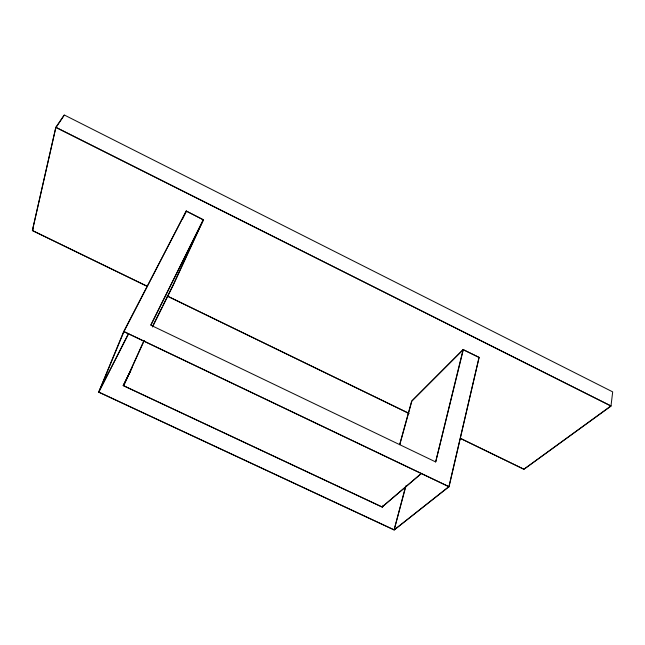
<?xml version="1.0" encoding="UTF-8"?>
<svg xmlns="http://www.w3.org/2000/svg" width="645" height="645" viewBox="0 0 645 645"><rect width="100%" height="100%" fill="white"/><g stroke="black" fill="none" stroke-linecap="round" stroke-linejoin="round"><path stroke-width="0.97" d="M421.08 473.769L382.525 506.639L382.525 507.204L123.179 385.549L132.539 366.683M399.626 444.687L411.655 401.125L463.11 349.598L479.082 357.411L449.041 486.725L394.151 529.956L98.717 392.16L123.719 331.49L186.26 211.06L203.433 219.848L173.376 284.921L152.502 326.991M399.787 444.631L411.881 401.053L463.352 349.526L435.673 461.933L463.11 349.598L479.082 357.411L448.944 486.524L394.151 529.956L405.649 486.096M405.939 486.104L394.103 529.835L98.774 392.079L128.452 333.602M383.049 505.285L382.525 507.204L123.179 385.549L128.073 376.22M182.39 219.364L186.26 211.06L203.433 219.848L150.688 325.128L435.673 461.933L435.44 461.514M185.067 213.809L186.26 211.06L124.017 331.466L98.717 392.16L128.613 333.812M143.996 340.487L123.751 385.46L144.133 340.794M162.863 305.601L173.255 284.663L203.304 219.574L151.067 324.991M152.607 326.265L161.976 307.399M128.96 374.431L130.733 370.851M147.326 286.388L32.355 230.555L55.873 127.242L610.904 405.947L523.925 469.254L460.554 438.479M33.314 228.644L32.427 230.531L147.358 286.348M64.121 115.1L55.873 127.242L32.427 230.531M421.37 473.39L382.525 506.639M460.49 438.398L523.925 469.254L610.96 406.148L612.694 391.878L64.395 115.044L56.002 127.517L610.904 405.947M167.273 296.015L408.906 413.348M167.24 296.055L408.954 413.429M449.041 486.725L123.719 331.49L449.041 486.725"/></g></svg>
